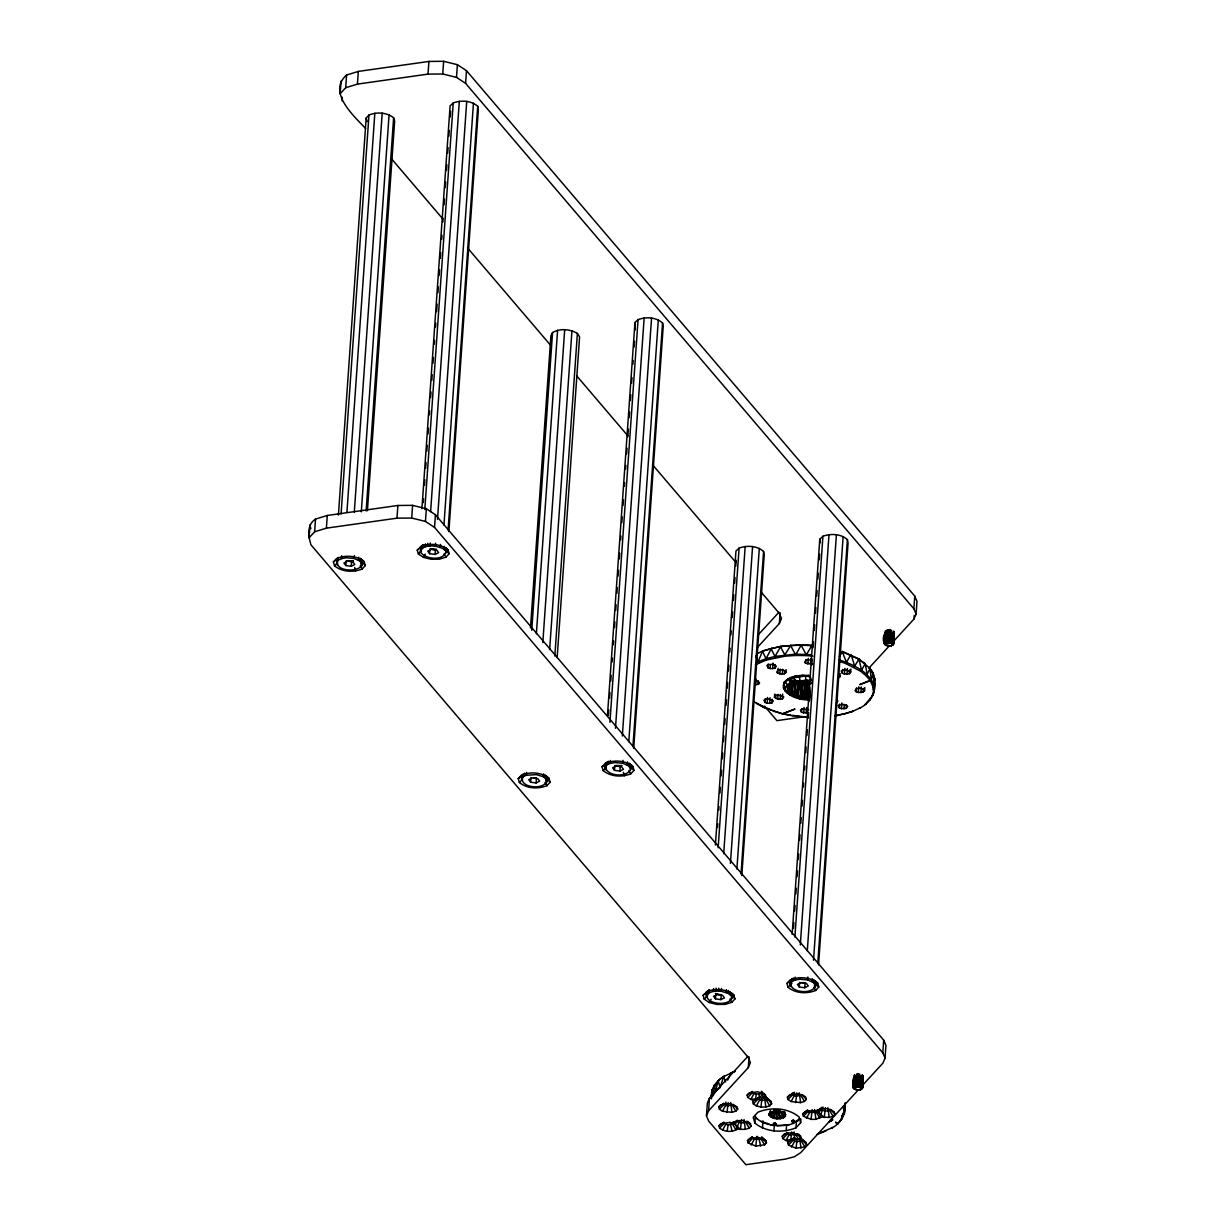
<?xml version="1.0" encoding="UTF-8"?>
<svg xmlns="http://www.w3.org/2000/svg" width="1226" height="1226" viewBox="0 0 1226 1226"><rect width="100%" height="100%" fill="white"/><g stroke="black" fill="none" stroke-linecap="round" stroke-linejoin="round"><path stroke-width="1.5" d="M803.275 717.149L792.609 715.448L808.593 717.379M812.991 656.125L805.911 655.542L811.964 645.305L801.344 644.83L780.885 646.271L763.231 650.776L756.672 653.902M885.095 634.547L884.758 633.382L887.655 631.758L893.923 633.306L893.432 644.324C891.731 647.374 892.344 641.658 888.574 642.807L889.126 629.995M787.215 692.767L783.445 687.939L784.257 682.177C790.28 675.25 800.547 675.097 809.022 675.449L793.483 677.84L788.701 679.648L784.257 682.177L783.445 687.939C788.303 697.257 800.042 700.031 809.804 699.969M785.667 690.039L785.713 687.296L787.322 684.752L791.735 681.962L793.191 682.79L794.187 681.809L787.92 678.989L783.337 685.135L785.176 690.974L790.234 695.295M809.85 690.897L809.252 698.529L805.068 698.253L805.344 682.729L802.555 682.514L801.39 698.268L809.467 698.468L809.758 694.652L809.359 701.134M711.509 1098.803C710.206 1089.132 716.137 1080.52 724.474 1076.076L718.175 1080.673L715.417 1091.753L712.352 1096.427L712.076 1089.991L719.095 1080.075M825.159 1131.445L825.91 1130.939L817.16 1134.28L832.776 1127.43L831.933 1127.981C841.143 1123.292 846.415 1113.576 844.929 1103.339M790.847 683.204L790.356 690.161L788.594 690.575L788.073 686.974L793.988 682.346L788.073 686.974L787.72 689.625L789.054 692.322L796.21 696.828L803.796 698.605M774.066 1111.124C777.713 1110.082 782.801 1111.384 785.544 1114.695L785.345 1116.426C780.947 1120.181 772.732 1119.675 769.054 1115.139L769.238 1113.407L771.813 1111.476L771.031 1111.982L777.974 1110.679M884.743 633.612C880.774 640.416 885.463 649.872 892.896 644.861M885.463 644.968L885.494 643.635L888.574 642.807M865.97 704L865.081 704.582L873.188 694.912C874.536 685.84 877.019 674.775 869.234 667.741L872.391 672.66L874.567 683.572C875.946 694.514 868.759 703.908 859.227 708.413L860.039 707.877L852.024 711.678L836.209 715.8M789.176 685.089L789.054 692.322L791.797 694.054L794.111 693.318L795.168 681.962M872.192 695.632L874.261 689.947L874.782 678.545L873.877 677.671M854.706 1089.316L853.005 1087.309L853.863 1077.302L856.606 1075.815L862.874 1077.363L862.552 1087.998L858.077 1090.251L854.124 1088.412L857.848 1086.88L858.522 1074.068M889.54 642.899L890.428 630.087M856.882 1086.88L857.235 1074.083M857.848 1086.88L858.813 1087.018L859.257 1085.454L859.809 1074.221M887.609 642.853L887.869 630.072M890.459 643.114L891.67 630.348M855.963 1087.002L855.947 1076.121M858.813 1087.018L860.422 1085.776L860.913 1076.397M886.735 643.006L886.735 630.317M891.256 643.42L892.651 632.616M859.702 1087.263L861.403 1086.236L862.031 1074.957M855.196 1087.232L854.951 1076.459M891.854 643.819L892.957 642.531L893.616 631.237M790.387 684.185L789.774 692.353L791.965 694.79L794.693 695.586L796.885 694.621L797.865 680.721L799.658 681.947L810.938 683.372L810.999 682.53L799.72 681.104M886.015 643.267L885.172 641.811L885.708 632.539M860.575 1089.73L862.552 1087.998L862.782 1075.493M893.11 641.152L893.432 635.589M777.744 1110.633L783.383 1112.38L784.487 1115.415C780.579 1118.725 773.315 1118.281 770.051 1114.265L770.28 1110.587M805.283 698.345L806.248 683.051L804.624 682.453L802.785 682.53L801.39 698.268L796.21 696.828L792.655 693.855L791.965 694.79L794.371 695.433L795.49 680.261L794.494 695.571L795.659 680.338L794.693 695.586L795.858 680.399L794.8 695.54L796.21 696.828L801.528 697.763L803.658 696.353L805.344 682.729L798.708 681.518L797.574 696.705L801.39 698.268L805.513 698.284L807.336 696.705L808.302 682.821L810.938 683.372L802.555 682.514L801.528 697.763M807.336 696.705L809.037 698.468L808.302 682.821L806.463 683.081L805.513 698.284L807.06 698.973L807.152 696.874L809.037 698.468L809.773 688.966M809.252 698.529L809.727 690.897M854.231 1087.968L853.143 1086.711L854.307 1075.064M862.46 1084.872L862.798 1079.324M894.168 631.819L893.631 643.727L892.359 644.723M788.686 690.56L789.069 684.874L788.594 690.575L789.912 692.399L790.663 682.897L789.912 692.399L791.797 694.054L792.655 682.637L791.981 694.085L792.854 682.698L791.965 694.79M794.969 681.166L794.371 695.433L795.245 681.763M798.708 681.518L797.743 696.828L798.908 681.579L797.957 696.812L801.39 698.268L805.068 698.253L806.463 683.081L810.938 683.372M802.356 682.468L801.39 697.763L797.957 696.812L799.122 681.625L801.084 681.748L802.356 682.468L801.191 697.655L800.118 695.648L801.084 681.748L799.658 681.947L802.187 682.407L801.191 697.655L801.084 681.748M801.712 697.671L805.068 698.253L806.049 683.005L802.785 682.53L801.39 698.268M809.037 698.468L809.758 687.035M809.467 698.468L809.834 692.767M854.292 1088.872L853.219 1087.922L853.832 1078.497M885.218 644.064L884.115 642.853L885.187 631.191M861.28 1088.933L862.506 1087.385L863.242 1076.076M892.206 645.167L893.432 644.324L894.015 635.083M791.797 694.054L792.578 682.146M790.341 683.832L789.728 692.2M794.371 695.433L795.398 680.185M797.574 696.705L798.586 681.441L796.21 696.828L797.574 696.705L796.885 694.621L796.21 696.828M853.143 1086.711L853.771 1077.47M884.743 634.041L884.099 643.466L885.203 644.508M862.552 1087.998L863.165 1078.757M893.631 643.727L894.26 634.317M792.502 683.127L791.72 693.916L792.502 682.468M858.491 1089.715L800.655 1152.685L794.479 1156.716L785.192 1159.137L745.852 1164.7L708.705 1121.146L706.452 1115.859L708.582 1110.833L748.289 1067.616L750.419 1062.59L748.197 1057.333L311.006 544.911C308.278 536.452 306.638 524.605 315.526 519.088L327.281 515.472L397.868 505.48L412.595 505.357L426.341 508.744L435.429 514.736L883.701 1040.154L885.938 1045.426L885.049 1058.115L882.904 1063.141L862.338 1085.516M365.654 128.515C354.161 116.301 326.99 92.134 346.575 75.031L358.329 71.415L428.916 61.438L443.643 61.3L457.39 64.687L466.478 70.679L914.765 596.097L916.987 601.368L916.098 614.057L913.952 619.084L893.402 641.459M309.013 537.908L310.117 524.989M340.062 93.85L341.165 80.931M342.069 100.854L342.315 97.222M309.228 537.662L314.638 531.778L315.526 519.088M340.292 93.605L345.701 87.72L346.575 75.031M314.638 531.778L326.392 528.161L327.281 515.472M345.701 87.72L357.44 84.104L358.329 71.415M338.407 515.104L366.16 118.094L368.965 115.029C376.903 111.811 386.818 112.302 393.623 117.819L394.634 121.328L367.417 510.706M336.583 562.642L338.253 557.432L338.054 560.328C332.231 573.737 370.988 573.308 360.398 558.29L360.199 561.186L362.114 564.88M336.675 563.899L337.257 558.55M337.334 565.155L336.782 559.746M341.073 513.939L368.965 115.029M338.054 560.328L341.472 558.612L341.671 555.715M346.927 512.131L374.834 113.206M345.793 565.554L346.13 560.895L352.904 561.983L354.789 564.512L351.234 566.289L345.793 565.554L343.908 563.025L347.464 561.232M354.299 512.054L382.19 113.144M351.234 566.289L351.571 561.646L353.349 560.757L346.697 560.711M360.199 561.186L354.145 558.474L354.345 555.577M361.302 511.84L389.071 114.83M358.559 560.098L358.758 557.202M361.379 562.366L361.578 559.47M361.655 566.09L362.222 560.726M366.13 511.012L393.623 117.819M326.392 528.161L396.979 518.169L397.868 505.48M357.44 84.104L428.027 74.112L428.916 61.438M885.049 1058.115L882.812 1052.843L434.54 527.425L425.453 521.433L411.706 518.046L412.595 505.357M916.098 614.057L913.876 608.786L465.604 83.368L456.501 77.376L442.755 73.989L443.643 61.3M421.928 508.652L450.095 105.911L453.237 102.923C461.206 100.042 471.152 100.44 477.711 106.279L478.355 109.788L448.869 531.609M423.246 502.599L423.522 498.783M424.457 485.419L424.855 479.703M425.652 468.24L426.05 462.524M426.847 451.076L427.261 445.345M428.058 433.897L428.456 428.165M429.391 414.802L429.652 410.986M430.587 397.622L430.985 391.906M431.797 380.443L432.196 374.727M432.993 363.264L433.391 357.548M434.326 344.184L434.602 340.368M435.536 327.005L435.797 323.189M436.594 311.726L437.13 304.094M437.927 292.646L438.326 286.915M439.138 275.467L439.536 269.735M440.333 258.288L440.732 252.556M441.666 239.208L441.942 235.392M442.877 222.029L443.138 218.213M444.073 204.849L444.471 199.118M445.268 187.67L445.666 181.938M446.479 170.491L446.877 164.759M447.674 153.311L448.072 147.58M448.869 136.132L449.283 130.4M450.218 117.037L450.616 111.321M420.503 552.052L421.085 546.689L420.503 552.052C425.499 560.052 447.138 561.585 446.049 548.865L445.406 547.608L445.942 553.018M421.882 548.466L422.081 545.57L423.568 544.62L423.368 547.516L420.411 550.796M424.809 509.48L453.237 102.923M425.453 521.433L426.341 508.744M456.501 77.376L457.39 64.687M423.368 547.516L425.299 546.75L425.499 543.854M425.299 546.75L427.567 546.214L427.767 543.317M430.617 511.64L459.321 101.268M427.567 546.214L430.081 545.922L430.28 543.026M429.621 553.692L429.958 549.033L435.399 549.784L435.061 554.428L429.621 553.692L427.736 551.164L431.291 549.371L436.732 550.122L438.617 552.65L435.061 554.428M434.54 527.425L435.429 514.736M465.604 83.368L466.478 70.679M445.207 550.505L442.371 548.237L435.399 546.122L435.598 543.225M437.483 519.38L466.723 101.36M440.333 547.332L440.532 544.436M443.95 525.034L473.451 103.199M444.027 549.325L444.226 546.428M448.088 530.015L477.711 106.279M530.49 627.865L550.903 335.832L552.558 332.537C560.144 328.17 570.013 329.012 577.385 333.441L579.591 336.889L557.156 657.55M531.732 630.287L552.558 332.537M521.433 779.307L523.104 774.096L522.889 776.993C517.709 788.625 549.8 791.322 547.072 777.376L545.248 774.939L545.049 777.836L546.965 781.529M521.893 778.096L522.092 775.2M522.889 776.993L524.391 776.027L524.59 773.131M524.391 776.027L526.322 775.261L526.521 772.365M536.375 633.75L557.6 330.254M530.643 782.203L528.758 779.675L532.299 777.882L537.739 778.633L539.639 781.161L536.084 782.954L530.643 782.203L530.965 777.56M542.812 642.654L564.696 329.625M536.084 782.954L536.406 778.295L533.693 777.928L536.038 777.974M549.646 649.535L571.944 330.79M545.049 777.836L543.394 776.763L543.593 773.867M546.214 779.031L546.413 776.135M554.826 656.017L577.385 333.441M546.49 782.74L547.072 777.376M607.437 715.754L634.945 322.561L638.072 319.588C646.056 316.691 656.002 317.105 662.561 322.944L663.205 326.438L633.704 748.258M608.357 715.448L608.755 709.716M609.567 698.268L609.966 692.537M610.763 681.089L611.161 675.357M612.096 661.994L612.372 658.178M613.291 644.815L613.567 640.999M614.502 627.635L614.9 621.919M615.697 610.456L616.096 604.74M616.908 593.277L617.306 587.56M618.103 576.113L618.502 570.381M619.299 558.933L619.712 553.202M620.647 539.838L620.908 536.023M621.843 522.659L622.241 516.928M623.038 505.48L623.436 499.764M624.371 486.4L624.647 482.584M625.582 469.221L625.842 465.405M626.639 453.942L627.053 448.226M627.85 436.762L628.386 429.131M629.183 417.683L629.582 411.951M630.379 400.504L630.777 394.772M631.589 383.324L631.988 377.593M632.923 364.245L633.183 360.413M634.118 347.065L634.516 341.334M635.329 329.886L634.945 322.561M605.261 767.445L605.92 763.338C601.016 777.161 632.846 779.69 630.9 765.514L629.076 763.078L628.877 765.974L630.792 769.667M605.353 768.702L605.46 764.549M605.996 769.943L605.552 765.806L607.835 763.553M605.721 766.235L606.916 762.235M609.92 722.329L638.072 319.588M606.717 765.131L608.219 764.166L608.418 761.269M608.219 764.166L610.134 763.415L610.349 760.518M615.467 728.29L644.156 317.917M614.471 770.342L612.586 767.813L616.126 766.02L621.567 766.771L623.467 769.3L619.912 771.093L614.471 770.342L614.793 765.698L620.233 766.434L622.011 765.545L615.375 765.499M619.912 771.093L620.233 766.434M622.333 736.029L651.558 318.024M628.877 765.974L622.808 763.262L623.007 760.365M627.222 764.901L627.421 762.005M628.8 741.684L658.301 319.863M630.041 767.169L630.241 764.273M632.923 746.68L662.561 322.944M715.402 845.02L735.952 551.072L739.094 548.099C747.063 545.218 757.009 545.616 763.568 551.455L764.227 554.949L741.807 875.625M717.516 827.519L717.792 823.703M718.727 810.34L718.988 806.524M719.923 793.161L720.321 787.444M721.118 775.997L721.516 770.265M722.329 758.817L722.727 753.086M723.524 741.638L723.922 735.906M724.719 724.459L725.133 718.727M726.068 705.364L726.466 699.648M727.263 688.184L727.662 682.468M728.459 671.005L728.857 665.289M729.792 651.925L730.068 648.11M731.002 634.746L731.263 630.93M732.198 617.567L732.596 611.835M733.409 600.388L733.807 594.656M734.604 583.208L735.002 577.477M735.799 566.029L736.198 560.297M706.268 995.956L706.942 991.849L709.44 989.796L709.241 992.692C698.452 1003.879 735.293 1009.167 731.907 994.025L731.263 992.784L731.799 998.194M706.36 997.213L706.942 991.849M707.739 993.642L707.938 990.746M718.145 847.764L739.094 548.099M709.241 992.692L713.425 991.39L713.624 988.478M723.692 853.74L745.178 546.428M706.452 1115.859L707.341 1103.17L709.471 1098.144L747.891 1056.322M713.425 991.39L715.938 991.098L716.137 988.187M715.494 998.853L713.593 996.324L717.149 994.547L722.589 995.282L724.474 997.811L720.934 999.604L715.494 998.853L715.815 994.209L720.873 994.623M708.582 1110.833L709.471 1098.144M715.938 991.098L718.589 991.068L718.788 988.171M731.064 995.681L728.244 993.412L721.256 991.298L721.455 988.401M720.934 999.604L721.256 994.96M730.42 863.38L752.58 546.535M726.19 992.493L726.39 989.597M728.244 993.412L728.443 990.516M736.887 869.035L759.308 548.374M729.884 994.485L730.083 991.589M731.34 999.389L731.907 994.025M741.01 874.031L763.568 551.455M725.884 1102.005L725.639 1105.392L722.451 1111.246L719.417 1109.254L718.758 1106.909L720.627 1104.871L729.455 1103.63L737.071 1106.756L737.73 1109.086L735.861 1111.124L731.937 1112.334L722.451 1111.246M756.151 679.25L755.752 684.951L759.354 683.587L759.461 682.407L756.135 680.537M728.167 1102.572L727.033 1112.38M758.005 684.522L758.266 680.721M730.635 1102.557L731.937 1112.334M764.978 702.467L763.905 700.169L767.507 698.805L773.361 700.858L771.905 702.973L767.124 703.218L764.978 702.467L765.239 698.667M767.966 667.818L766.894 665.519L768.242 664.584L773.024 664.339L776.349 666.208L774.893 668.323L770.112 668.568L767.966 667.818L768.227 664.017M767.124 703.218L767.522 697.517M770.112 668.568L770.372 664.768M769.667 703.402L770.066 697.701M772.641 668.752L773.039 663.067M741.577 1119.568L740.427 1129.361L737.47 1128.794C732.474 1132.732 724.474 1131.92 719.585 1128.104L718.926 1125.774L720.796 1123.736L729.623 1122.48L735.171 1123.813L737.47 1128.794M771.905 702.973L772.165 699.172M774.893 668.323L775.154 664.538M744.029 1119.537L745.347 1129.33L749.255 1128.119L751.14 1126.081L750.465 1123.736L747.722 1121.346M748.289 1067.616L749.04 1056.735M757.561 647.251L779.338 623.559L780.088 612.678M774.464 697.364L775.889 695.295L778.081 694.881L783.797 696.889L782.372 698.943L777.713 699.188L774.464 697.364L774.694 694.115M775.614 698.452L775.843 695.203M777.79 673.258L776.64 672.17L778.05 670.101L782.724 669.871L785.973 671.695L784.548 673.748L782.357 674.162L777.79 673.258L778.127 668.385M777.713 699.188L778.05 694.314M779.874 673.994L780.211 669.12M780.18 699.372L780.518 694.498M782.357 674.162L782.694 669.304M782.372 698.943L782.709 694.085M784.548 673.748L784.778 670.515M785.866 672.844L786.096 669.595M800.915 1119.077L800.67 1122.709L795.981 1127.813C782.74 1133.146 766.219 1132.334 754.879 1123.123L755.385 1115.875M756.932 1136.272L755.798 1146.08L748.182 1142.954L747.508 1140.624L752.12 1136.793M759.783 1096.672L759.553 1100.059L756.365 1105.913L753.331 1103.906L752.657 1101.576L760.595 1096.274M789.544 688.414L789.805 684.905L793.191 682.79L788.073 686.974L788.502 690.361L789.544 688.414L788.149 688.69M790.402 682.667L790.126 686.514L790.479 682.836M794.187 681.809L801.283 680.736L810.248 681.135L800.701 680.798L794.601 682.254L791.827 680.476L791.031 677.396L788.701 679.648L790.402 682.575M762.082 1097.239L760.948 1107.047L756.365 1105.913M764.534 1097.224L765.852 1107.001L769.759 1105.791L771.644 1103.752L770.97 1101.408L766.863 1097.806L771.644 1103.752M762.465 1128.119L762.97 1120.87M799.122 681.625L798.065 696.766L800.118 695.648M773.606 1109.668L773.698 1113.56L774.096 1109.791M808.47 712.873L801.543 712.367L801.804 708.582M773.943 1113.56L774.204 1109.775M812.685 663.879L805.758 663.373L806.034 659.573M804.624 682.453L803.658 696.353L805.068 698.253M773.913 1130.939L774.296 1125.499M805.175 683.051L805.221 682.208M775.736 1113.361L775.981 1109.882M803.689 713.118L804.087 707.433M807.903 664.124L808.302 658.439M777.253 1113.944L777.514 1110.143L777.284 1113.928M777.866 1113.974L778.127 1110.189M806.218 713.302L806.616 707.617M810.447 664.308L810.846 658.623M779.43 1113.591L779.675 1110.112M792.149 934.319L819.78 539.225L822.922 536.237C830.891 533.356 840.837 533.754 847.396 539.593L848.055 543.087L818.554 964.923M793.467 928.281L793.866 922.55M794.678 911.102L795.076 905.37M795.873 893.923L796.272 888.191M797.069 876.743L797.467 871.012M798.279 859.564L798.678 853.832M799.613 840.484L800.011 834.753M800.808 823.305L801.206 817.573M802.019 806.126L802.417 800.394M803.352 787.031L803.612 783.215M804.547 769.851L804.823 766.035M805.743 752.672L806.156 746.956M806.953 735.493L807.352 729.776M808.149 718.313L808.547 712.597M810.555 683.97L810.953 678.239M811.888 664.875L812.286 659.144M813.083 647.696L813.497 641.964M814.294 630.516L814.692 624.785M815.489 613.337L815.888 607.621M816.7 596.158L817.098 590.442M817.895 578.979L818.294 573.262M819.229 559.899L819.627 554.167M790.096 984.095L791.766 978.884L791.567 981.781C786.372 993.412 818.462 996.11 815.734 982.179L813.911 979.727L813.712 982.624L815.627 986.332M790.188 985.352L790.295 981.198M790.555 982.884L790.77 979.988M790.847 986.608L790.402 982.455M794.892 937.062L822.922 536.237M791.567 981.781L793.053 980.831L793.268 977.934M793.053 980.831L794.984 980.064L795.184 977.168M786.188 1130.832L786.556 1125.391M800.302 944.955L829.006 534.582M799.321 987.007L797.421 984.463L800.976 982.685L806.417 983.421L808.302 985.965L804.762 987.742L799.321 987.007L799.643 982.348M791.659 1131.905L790.755 1139.981L787.782 1142.739L788.456 1145.084L796.057 1148.21L804.884 1146.954L806.769 1144.915L806.095 1142.586L801.988 1138.969M794.509 1092.305L794.279 1095.676L791.092 1101.53L788.057 1099.538L787.383 1097.209L789.268 1095.155L798.095 1093.914L802.678 1095.048L805.697 1097.04L806.371 1099.37L804.486 1101.423L800.578 1102.618L791.092 1101.53M794.111 1131.889L794.647 1138.464L803.061 1140.578L806.095 1142.586M796.808 1092.872L795.674 1102.664M804.762 987.742L805.084 983.099M807.306 950.778L836.408 534.674M794.908 1137.835L794.678 1141.222L791.475 1147.076M795.981 1127.813L796.486 1120.564M799.26 1092.841L800.578 1102.618M813.712 982.624L807.658 979.926L807.857 977.015M797.207 1138.402L796.057 1148.21M799.658 1138.387L800.976 1148.164M812.072 981.551L812.271 978.654M813.512 960.249L843.136 536.513M814.892 983.819L815.091 980.923M815.167 987.528L815.734 982.179M817.773 963.33L847.396 539.593M838.615 677.717L839.948 676.813L840.162 673.58M839.335 707.923L838.247 705.624L839.611 704.705L844.392 704.46L847.718 706.329L846.262 708.429L841.48 708.674L839.335 707.923L839.595 704.138M842.323 673.273L841.235 670.974L844.852 669.626L850.706 671.679L849.25 673.794L844.469 674.039L842.323 673.273L842.584 669.488M812.164 1109.576L811.03 1119.384L803.413 1116.258L802.739 1113.913L807.352 1110.097M841.48 708.674L841.879 702.988M844.469 674.039L844.867 668.339M814.616 1109.561L815.934 1119.338L821.297 1116.932L829.174 1117.468L833.082 1116.258L834.967 1114.219L834.293 1111.875C829.404 1108.074 821.405 1107.262 816.409 1111.2L808.532 1110.664L804.624 1111.875M844.009 708.858L844.285 705.073M846.997 674.223L847.396 668.522M846.262 708.429L846.522 704.644M849.25 673.794L849.511 669.994M850.599 672.859L850.875 669.059M823.106 1107.139L819.842 1118.127L816.332 1112.334L816.945 1110.143L821.297 1116.932M825.404 1107.706L824.255 1117.499L817.282 1111.323M856.223 691.74L855.043 690.621L856.499 688.506L861.28 688.261L864.606 690.131L863.15 692.246L858.369 692.491L856.223 691.74L856.484 687.939M827.857 1107.691L829.174 1117.468M858.369 692.491L858.767 686.79M860.913 692.675L861.311 686.974M863.15 692.246L863.426 688.445M864.514 691.311L864.774 687.51M854.124 1088.412L853.005 1087.309L853.664 1077.884M882.812 1052.843L883.701 1040.154M913.876 608.786L914.765 596.097M913.952 619.084L914.213 615.452M791.72 693.916L792.609 681.472M853.005 1087.309L853.679 1078.068M862.506 1087.385L863.181 1078.144M884.115 642.853L884.789 634.225M893.432 644.324L894.152 633.888M790.632 682.913L789.912 692.399L791.904 691.816M862.522 1084.811L862.951 1079.156M853.219 1087.922L853.71 1077.439M861.25 1088.473L862.981 1075.692M885.494 643.635L884.482 642.286L885.218 632.877M892.237 644.263L893.463 643.114L893.846 631.436M854.599 1087.554L853.633 1086.175L854.537 1074.895M777.713 1114.02L778.035 1110.22M862.123 1086.788L862.322 1075.125M776.855 1118.817L778.801 1113.346L784.333 1111.721L785.345 1116.426M884.482 642.286L886.107 630.547M892.957 642.531L892.145 642.01L892.926 632.754M839.948 676.813L838.89 674.576M853.633 1086.175L855.212 1076.351M885.172 641.811L886.137 641.443L887.118 630.21M892.145 642.01L891.103 641.596L891.915 632.325M854.415 1085.73L855.457 1085.424L856.453 1074.191M861.403 1086.236L860.422 1085.776L861.234 1076.505M886.137 641.443L887.302 641.244L888.298 630.026M860.422 1085.776L859.257 1085.454L860.085 1076.167M887.302 641.244L888.574 641.198L889.586 630.011M891.103 641.596L889.877 641.321L890.873 630.164M855.457 1085.424L856.668 1085.255L857.679 1074.068M856.668 1085.255L857.97 1085.271L858.982 1074.099M711.279 1098.174L711.586 1095.002M837.297 1123.981L838.216 1123.368L837.235 1124.027L835.596 1122.097L837.297 1123.981L841.128 1119.553L843.304 1114.802L845.404 1102.695M711.356 1097.561L712.076 1089.991L713.072 1089.301M843.304 1114.802L844.316 1114.066L845.22 1104.58M712.597 1094.19L712.919 1090.925M784.487 1115.415L784.87 1111.89M769.054 1115.139L770.219 1112.733L769.238 1113.407M776.993 1125.652L788.962 1124.809C777.774 1126.755 764.825 1125.744 755.982 1117.928M770.051 1114.265L770.357 1111.691M727.202 1131.246L728.106 1124.824L732.504 1124.196L733.117 1122.005L735.171 1123.813L737.531 1121.392L737.194 1120.212L733.5 1122.924L729.623 1122.48M756.304 1094.128L755.645 1098.818L750.818 1099.415L747.783 1097.408L747.124 1095.079L748.994 1093.04L757.821 1091.784L765.438 1094.91L766.097 1097.255L765.223 1098.588L759.522 1097.301L758.756 1094.098L754.005 1093.561L752.151 1091.385L747.124 1095.079M774.571 1124.763L774.847 1122.847C779.368 1125.575 770.005 1124.824 774.847 1122.847L776.073 1123.92M793.099 1122.142L793.375 1120.227C797.896 1122.955 788.533 1122.204 793.375 1120.227L794.601 1121.3M712.352 1096.427L714.298 1085.163L715.279 1084.504M841.128 1119.553L843.074 1113.254M874.261 689.947L873.617 684.874L874.782 678.545M788.088 688.491L790.218 685.028L788.073 686.974L789.498 686.683L788.088 688.491L788.456 686.866M770.495 1116.825L772.273 1111.936L778.801 1113.346L780.533 1118.71M844.04 1107.614L844.944 1104.335M783.552 1117.867L783.858 1113.377M788.502 690.361L789.084 688.506L787.72 689.625M872.391 672.66L873.264 673.457L870.276 680.752L859.671 684.644L871.242 679.832L870.062 668.476L858.261 658.668L842.139 651.358L846.446 662.362C857.28 666.944 869.265 673.181 873.617 684.874L872.606 685.732L873.249 690.744M714.298 1085.163L715.417 1091.753L720.091 1087.462L723.631 1076.612L734.435 1071.478M773.269 1118.143L775.261 1113.009L776.962 1117.514M362.314 561.983L360.858 564.297M445.682 551.332L446.049 548.865M858.077 1090.251L861.587 1089.071M805.911 655.542L795.352 655.466L801.344 644.83M873.264 686.821L874.567 683.572L873.648 682.683M727.677 1080.152L731.232 1072.612M780.226 1117.438L782.065 1112.871L782.908 1116.687M779.338 623.559L781.483 618.532L779.246 613.276L760.61 591.438M870.199 680.66L866.307 675.924L870.062 668.476M755.783 656.002L758.082 661.718L766.005 658.73L771.583 648.171M733.5 1122.924L737.945 1120.656L742.849 1120.61L750.465 1123.736M816.409 1111.2L821.956 1107.339L821.359 1109.53L822.876 1110.526L827.611 1111.062L830.508 1109.438L834.967 1114.219M839.764 661.504L845.833 663.542L850.752 654.73M845.833 663.542L860.805 671.373L865.234 663.695L864.483 663.036M423.108 544.88L417.238 550.076L418.357 553.999L423.445 557.355L425.207 554.121M708.965 990.041L703.096 995.251L704.214 999.175L709.302 1002.531L711.065 999.297M722.62 1130.111L725.807 1124.257L728.106 1124.824M754.005 1093.561L750.818 1099.415L753.546 1100.243M751.14 1126.081L746.68 1121.3L743.784 1122.924L739.048 1122.388L736.029 1129.989L732.504 1124.196M751.201 1144.946L754.404 1139.092L761.101 1139.046L761.714 1136.854L765.821 1140.456L766.495 1142.785L764.61 1144.839L755.798 1146.08M773.882 1124.594L774.847 1122.847L776.181 1124.273M792.41 1121.974L793.375 1120.227L794.709 1121.652M795.827 1134.663L789.13 1134.724L785.927 1140.578L782.908 1138.571L782.234 1136.241L784.119 1134.203L788.027 1132.993L792.931 1132.947L800.547 1136.073L801.222 1138.418L800.333 1139.751L798.402 1138.908L795.827 1134.663L796.762 1133.636L801.222 1138.418L798.402 1138.908M806.447 1118.25L809.635 1112.396L816.332 1112.334M763.231 650.776L762.511 651.267L766.005 658.73L775.001 656.446L780.885 646.271M889.448 646.194L890.98 645.566L890.382 646.087M795.352 655.466L785.084 656.186L784.824 654.899L790.893 645.152M853.924 667.205L858.936 659.251L858.261 658.668M788.67 1141.406L787.782 1142.739L793.758 1138.034L788.67 1141.406L785.927 1140.578L794.647 1138.464M839.366 656.293L842.568 651.849L858.936 659.251L865.234 663.695L867.226 674.928M789.805 684.905L791.69 683.51M788.962 1124.809L793.866 1123.261L799.72 1118.464M545.693 780.947L546.704 779.843M814.37 985.75L815.367 984.631M333.411 561.937L336.552 558.504C345.456 554.918 356.551 555.47 364.168 561.661L365.287 565.584L362.145 569.017C353.241 572.603 342.146 572.052 334.529 565.86L333.411 561.937L337.594 558.887M423.445 557.355L431.138 559.255L439.383 559.179L445.973 557.156L449.114 553.723L447.996 549.8L445.268 547.409M518.246 778.602L521.402 775.169C530.306 771.583 541.402 772.135 549.018 778.326L550.137 782.234L546.98 785.667C538.091 789.253 526.981 788.701 519.364 782.51L518.246 778.602L522.429 775.537M630.118 764.074L632.846 766.465L633.965 770.388L630.808 773.821C621.919 777.407 610.809 776.84 603.192 770.648L602.073 766.74L607.958 761.53M758.45 634.578L778.939 612.264M893.31 635.497L894.26 634.47M868.973 668.047L889.54 645.658M709.302 1002.531L717.011 1004.431L725.256 1004.355L731.83 1002.332L734.987 998.899L733.868 994.976L731.125 992.585M786.923 983.39L790.08 979.957C798.969 976.371 810.064 976.923 817.681 983.114L818.799 987.037L815.658 990.47C806.754 994.056 795.659 993.504 788.042 987.313L786.923 983.39L791.107 980.325M718.758 1106.909L723.8 1103.231L725.639 1105.392L727.938 1105.959L733.286 1104.32L737.73 1109.086M758.756 1094.098L761.653 1092.473L761.315 1091.309L765.438 1094.91M757.699 1097.898L758.036 1099.063L761.836 1100.626L767.2 1098.971M787.383 1097.209L793.375 1092.489M792.425 1093.515L792.762 1094.68L796.563 1096.243L801.927 1094.603L806.371 1099.37M792.824 1139.061L794.678 1141.222L796.961 1141.789L802.31 1140.134L806.769 1144.915M862.261 1079.554L863.196 1078.528M828.883 1122.081L832.607 1119.997L832.178 1118.51M334.529 565.86L337.135 563.178M418.357 553.999L420.962 551.317M519.364 782.51L521.97 779.828M603.192 770.648L605.797 767.966M704.214 999.175L706.82 996.477M788.042 987.313L791.95 983.283M719.417 1109.254L724.137 1104.396M747.783 1097.408L752.488 1092.565M719.585 1128.104L724.29 1123.261L723.953 1122.097L718.926 1125.774M753.331 1103.906L758.036 1099.063M788.057 1099.538L792.762 1094.68M748.182 1142.954L752.887 1138.096L752.549 1136.931L747.508 1140.624M773.437 1124.303L774.847 1122.847L775.889 1124.579M791.965 1121.683L793.375 1120.227L794.433 1121.959M803.413 1116.258L808.118 1111.4L807.781 1110.235L802.739 1113.913M782.908 1138.571L787.613 1133.728L787.276 1132.563L782.234 1136.241M821.359 1109.53L818.999 1111.951L813.451 1110.618M788.456 1145.084L793.161 1140.226M810.539 676.967L802.524 675.281L799.291 676.783L796.379 675.94L796.394 677.319L795.046 676.308L793.483 677.84L794.709 680.951L811.52 680.292M773.606 1123.644L774.847 1122.847L775.307 1124.763M792.134 1121.024L793.375 1120.227L793.835 1122.142M605.552 765.806L607.835 763.691M732.581 1123.062L734.037 1121.867M843.657 714.283L852.729 711.187L852.024 711.678M417.238 550.076L421.422 547.026M602.073 766.74L607.652 762.649M703.096 995.251L707.279 992.186M773.33 1123.951L774.847 1122.847L775.629 1123.629M791.858 1121.33L793.375 1120.227L794.157 1121.008M817.328 1111.062L819.796 1109.254M859.87 1090.021L860.667 1089.454M836.454 702.927L837.864 700.858L836.714 699.77M891.179 645.872L892.068 645.274M869.433 700.276L870.399 699.632M861.05 1089.362L862.23 1088.565M797.544 1121.1L798.448 1120.503M790.939 678.668L795.046 676.308M794.463 682.039L796.548 681.196M755.446 664.691L766.541 659.956L785.084 656.186M791.475 683.618L793.191 682.79L791.598 683.541M773.116 711.095L782.617 713.838L795.015 709.042L782.433 713.777L764.488 707.724L753.867 701.609M810.248 681.135L806.907 680.124L794.586 682.131M730.497 1073.102L735.355 1071.371M794.601 682.254L797.13 681.395M811.964 645.704C795.352 644.508 778.311 645.612 762.511 651.267L758.082 661.718L758.725 662.914M420.38 546.643C429.284 543.057 440.379 543.608 447.996 549.8M605.23 763.308C614.119 759.722 625.229 760.273 632.846 766.465M706.253 991.819C715.141 988.233 726.252 988.784 733.868 994.976M749.393 1138.571L758.204 1137.33L765.821 1140.456M793.13 681.441L794.709 680.951L791.827 680.476L791.735 681.962L788.701 679.648M341.472 558.612L346.253 557.784L354.145 558.474M526.322 775.261L536.406 774.633L543.394 776.763M610.134 763.415L614.916 762.572L622.808 763.262M794.984 980.064L799.766 979.237L807.658 979.926M801.053 680.798L808.486 680.736M834.799 715.754L844.239 713.838M436.41 549.187L430.525 548.85M771.001 648.615L775.001 656.446L795.23 654.163L811.336 654.699M805.007 716.674L776.916 720.643L764.518 706.115M804.7 982.762L801.589 982.578M430.081 545.922L435.399 546.122M428.027 74.112L442.755 73.989M396.979 518.169L411.706 518.046M760.948 1107.047L765.852 1107.001M811.03 1119.384L815.934 1119.338M745.347 1129.33L740.427 1129.361L733.455 1123.169M884.436 644.064L889.754 645.688M804.93 680.614L808.578 680.767M803.275 716.735L806.861 716.904M856.162 1089.991L858.261 1089.761M810.83 659.894L806.034 660.14L804.578 662.255L805.758 663.373M718.589 991.068L721.256 991.298M888.574 641.198L889.877 641.321M785.176 690.974L786.755 691.158M777.039 1125.253L770.817 1124.886M857.97 1085.271L859.257 1085.454M718.528 994.577L715.34 993.412M790.893 715.11L782.433 713.777M782.617 713.838L792.762 715.877M797.651 696.153L800.716 696.843M761.331 1121.392L769.116 1124.058M765.223 1098.588L770.97 1101.408M800.333 1139.751L803.061 1140.578M799.72 680.476L800.701 680.798M838.768 659.772L846.446 662.362M808.746 709.655L801.819 709.149L800.455 710.069L801.543 712.367M767.951 1099.415L763.277 1097.745L760.702 1093.5M763.921 707.172L764.488 707.724L756.304 703.203L770.924 709.915M788.517 693.778L790.893 694.958M853.786 1088.504L855.35 1089.684M788.119 692.031L790.816 693.747M808.118 1111.4L809.635 1112.396M787.613 1133.728L789.13 1134.724M737.531 1121.392L739.048 1122.388M752.887 1138.096L754.404 1139.092M724.29 1123.261L725.807 1124.257M860.805 671.373L866.307 675.924M783.383 1112.38L785.544 1114.695L784.655 1113.882M361.44 559.271L364.168 561.661M814.953 980.723L817.681 983.114M546.29 775.92L549.018 778.326M797.804 1133.682L800.547 1136.073M885.095 644.631L885.954 645.397M445.421 549.769L449.114 553.723M629.045 765.101L633.965 770.388M815.121 983.068L818.799 987.037M361.593 561.631L365.287 565.584M546.444 778.28L550.137 782.234M731.294 994.93L734.987 998.899M832.607 1119.997L831.458 1118.771L830.492 1119.828L831.397 1121.315M761.653 1092.473L766.097 1097.255L763.277 1097.745L763.047 1096.243M762.036 1138.019L766.495 1142.785M783.491 684.89L785.713 687.296M391.738 159.073L442.663 218.764M467.504 247.882L550.719 345.41M576.802 375.984L627.727 435.674M652.569 464.792L735.784 562.32M784.196 1113.101L785.544 1114.695M785.284 682.07L787.322 684.752M754.756 1115.737L756.779 1118.618M813.712 987.267L815.658 990.47M628.861 770.602L630.808 773.821M829.573 1110.465L833.082 1116.258M800.976 1095.63L804.486 1101.423M729.884 999.129L731.83 1002.332M801.375 1141.161L804.884 1146.954M444.027 553.953L445.973 557.156M766.25 1099.998L769.759 1105.791M545.049 782.464L546.98 785.667M761.101 1139.046L764.61 1144.839M745.745 1122.326L749.255 1128.119M732.351 1105.331L735.861 1111.124M360.199 565.814L362.145 569.017M799.015 697.87L799.689 698.973M790.586 645.55L795.23 654.163M780.441 646.7L784.824 654.899M801.191 645.228L805.957 654.24M421.361 550.397L420.61 547.884M870.276 680.752L872.606 685.732M766.005 658.73L766.541 659.956M723.631 1076.612L725.608 1081.899M775.001 656.446L775.399 657.703M851.319 655.266L854.66 666.086M772.273 1111.936L773.79 1116.932M366.16 118.094L367.172 121.589M800.67 1122.709L799 1116.871C787.659 1107.66 771.139 1106.833 757.913 1112.181L753.208 1117.284L754.879 1123.123M309.902 525.218L310.898 528.712M718.175 1080.673L720.091 1087.462M858.936 659.251L861.648 670.3M843.994 1105.668L844.821 1109.055M842.982 1106.511L843.794 1109.852M759.139 1139.644L760.702 1146.034M730.558 1124.794L732.106 1131.2M623.375 772.303L624.233 775.843M354.697 567.5L355.555 571.04M799.291 676.783L799.934 679.986M819.78 539.225L820.439 542.72M841.542 1115.583L842.093 1118.878M770.786 1112.197L771.323 1115.767M706.482 993.06L706.574 994.317M630.9 765.514L630.992 766.771M844.116 1109.223L844.316 1114.066M873.264 673.457L873.617 684.874M805.681 676.522L805.681 679.771M777.667 1110.174L777.636 1114.005L777.774 1110.174M806.662 683.066L805.605 698.222L806.662 683.066"/></g></svg>
